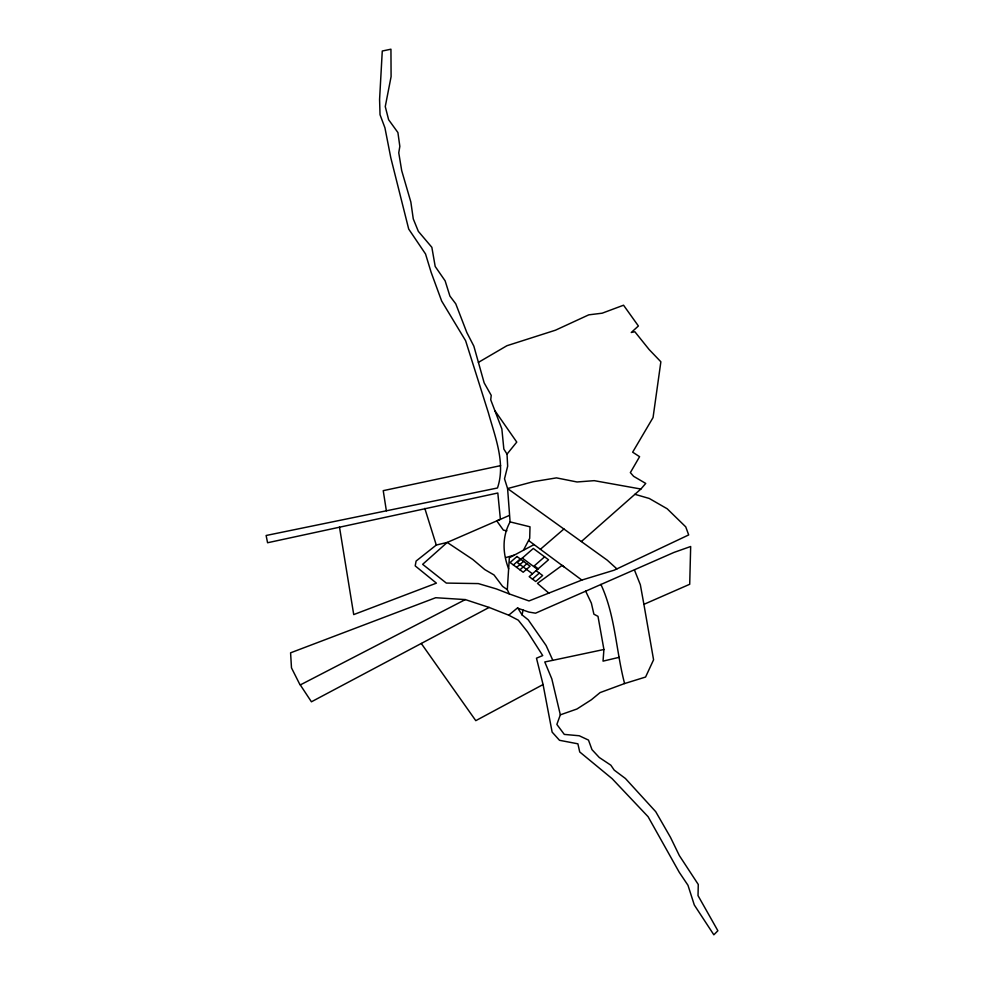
<?xml version="1.0" encoding="UTF-8"?>
<svg xmlns="http://www.w3.org/2000/svg" width="984" height="984" viewBox="0 0 984 984"><rect width="100%" height="100%" fill="white"/><g stroke="black" fill="none" stroke-linecap="round" stroke-linejoin="round"><path stroke-width="1.48" d="M634.889 494.312L649.243 498.457L667.177 508.765L685.737 526.858L688.689 534.927L614.09 570.216L581.815 580.068L528.998 600.941L509.343 593.942L507.301 589.662L509.343 557.768L534.066 544.582M585.64 591.101L591.372 603.155L593.893 614.188L597.989 616.341L603.918 649.489L603.032 661.137L619.219 657.312M603.918 649.489L552.823 660.313L546.095 645.479L528.211 619.797L522.061 614.902L523.07 610.055M508.63 568.813C502.664 553.303 501.951 536.76 510.093 521.889L507.596 488.556L504.509 478.814L507.658 466.207L507.031 454.116L503.845 449.085L501.852 428.901L490.733 399.812L491.225 395.371L484.165 382.874L473.858 346.159L466.834 332.543L455.764 303.822L449.897 296.036L445.137 280.858L435.199 266.48L431.853 247.316L418.348 231.363L413.268 218.891L410.845 202.015L401.693 170.601L398.754 152.791L399.836 146.358L397.905 132.545L388.618 119.716L385.261 106.58L391.091 76.641L390.943 49.2L382.272 51.02L379.578 99.47L380.033 114.698L384.928 127.797L390.808 157.809L408.704 229.063L425.531 253.958L431.14 272.347L441.656 301.03L465.617 340.722L488.372 412.739C495.001 436.699 505.911 463.23 497.474 487.99L266.123 535.493L267.574 542.75L497.818 493.009L500.401 519.318L447.228 542.43L436.281 545.05L416.097 561.064L415.199 565.898L436.416 583.143L353.723 614.594L339.48 527.03M552.823 660.313L544.779 661.961L551.827 678.899L560.339 714.839L556.858 724.421L564.299 734.408L579.244 735.761L588.481 740.079L591.974 749.636L599.268 757.483L610.843 765.195L614.213 770.115L625.418 778.492L655.725 811.677L670.485 837.347L679.341 855.563L698.271 884.468L698.025 895.625L717.877 930.753L713.843 934.8L694.298 904.985L687.976 885.268L679.231 872.255L648.087 816.695L612.146 778.688L579.724 751.961L577.891 743.818L559.515 740.3L552.135 732.108L543.07 684.544L536.477 658.185L542.713 655.565L527.572 631.9L518.297 620.178L508.716 615.184L489.134 607.436L465.297 599.588L435.703 597.718L290.587 652.822L291.485 667.865L299.357 683.511L311.424 701.801L489.134 607.436M523.427 550.253L529.699 538.334L530.007 526.809L510.093 521.889M507.031 454.116L516.76 442.087L494.878 410.648M581.384 541.52L640.891 489.036L645.738 483.439L633.61 476.317L630.363 472.615L639.588 456.687L632.65 452.185L653.056 417.548L660.867 361.792L649.12 349.529L634.864 331.756L631.261 332.494L638.395 325.987L623.548 305.212L602.171 313.195L588.776 314.843L555.48 330.193L506.908 345.728L478.409 362.383M513.39 564.951L520.265 558.937M516.662 567.374L523.537 561.372M519.933 569.81L526.809 563.795M544.595 556.846L534.287 565.861L538.211 568.777M532.455 579.109L539.33 573.094M540.4 549.281L563.967 528.962M508.716 615.184L517.658 607.792L522.061 614.902M543.07 684.544L475.789 720.657L421.275 643.462M300.292 684.926L465.297 599.588M517.953 608.284L528.814 612.06L535.554 613.18L673.954 552.43L690.67 546.501L689.71 584.275L643.905 604.348L653.573 659.797L645.578 677.041L624.594 683.548L600.068 692.601L591.396 699.747L576.956 708.997L560.339 714.839M509.146 515.518L496.772 520.893L503.39 530.155L506.895 530.819M505.862 557.534L514.324 555.111M500.622 465.641L383.231 490.659L386.368 510.794M640.891 489.036L594.225 480.659L577.03 481.976L556.452 477.88L533.131 481.729L507.596 488.556L607.226 560.154L616.907 568.9M509.343 593.942L496.317 588.899L478.322 583.586L446.318 583.082L422.653 564.324L447.228 542.43L472.714 559.416L484.768 569.576L494.005 574.951L502.578 586.366L507.301 589.662M528.679 540.585L581.815 580.068M522.307 558.076L537.522 569.379M536.059 570.659L542.615 575.517L535.739 581.532L529.183 576.673L548.531 559.761L533.303 548.457L517.24 562.516L532.455 573.807M564.385 567.091L562.11 565.394L537.473 583.377L548.826 593.106M634.495 570.117L640.35 584.779L643.905 604.348M600.88 584.385C615.418 615.529 615.923 650.596 624.594 683.548M424.805 508.371L436.281 545.05M516.981 556.501L510.106 562.516L523.205 572.245L530.081 566.231L516.981 556.501"/></g></svg>
